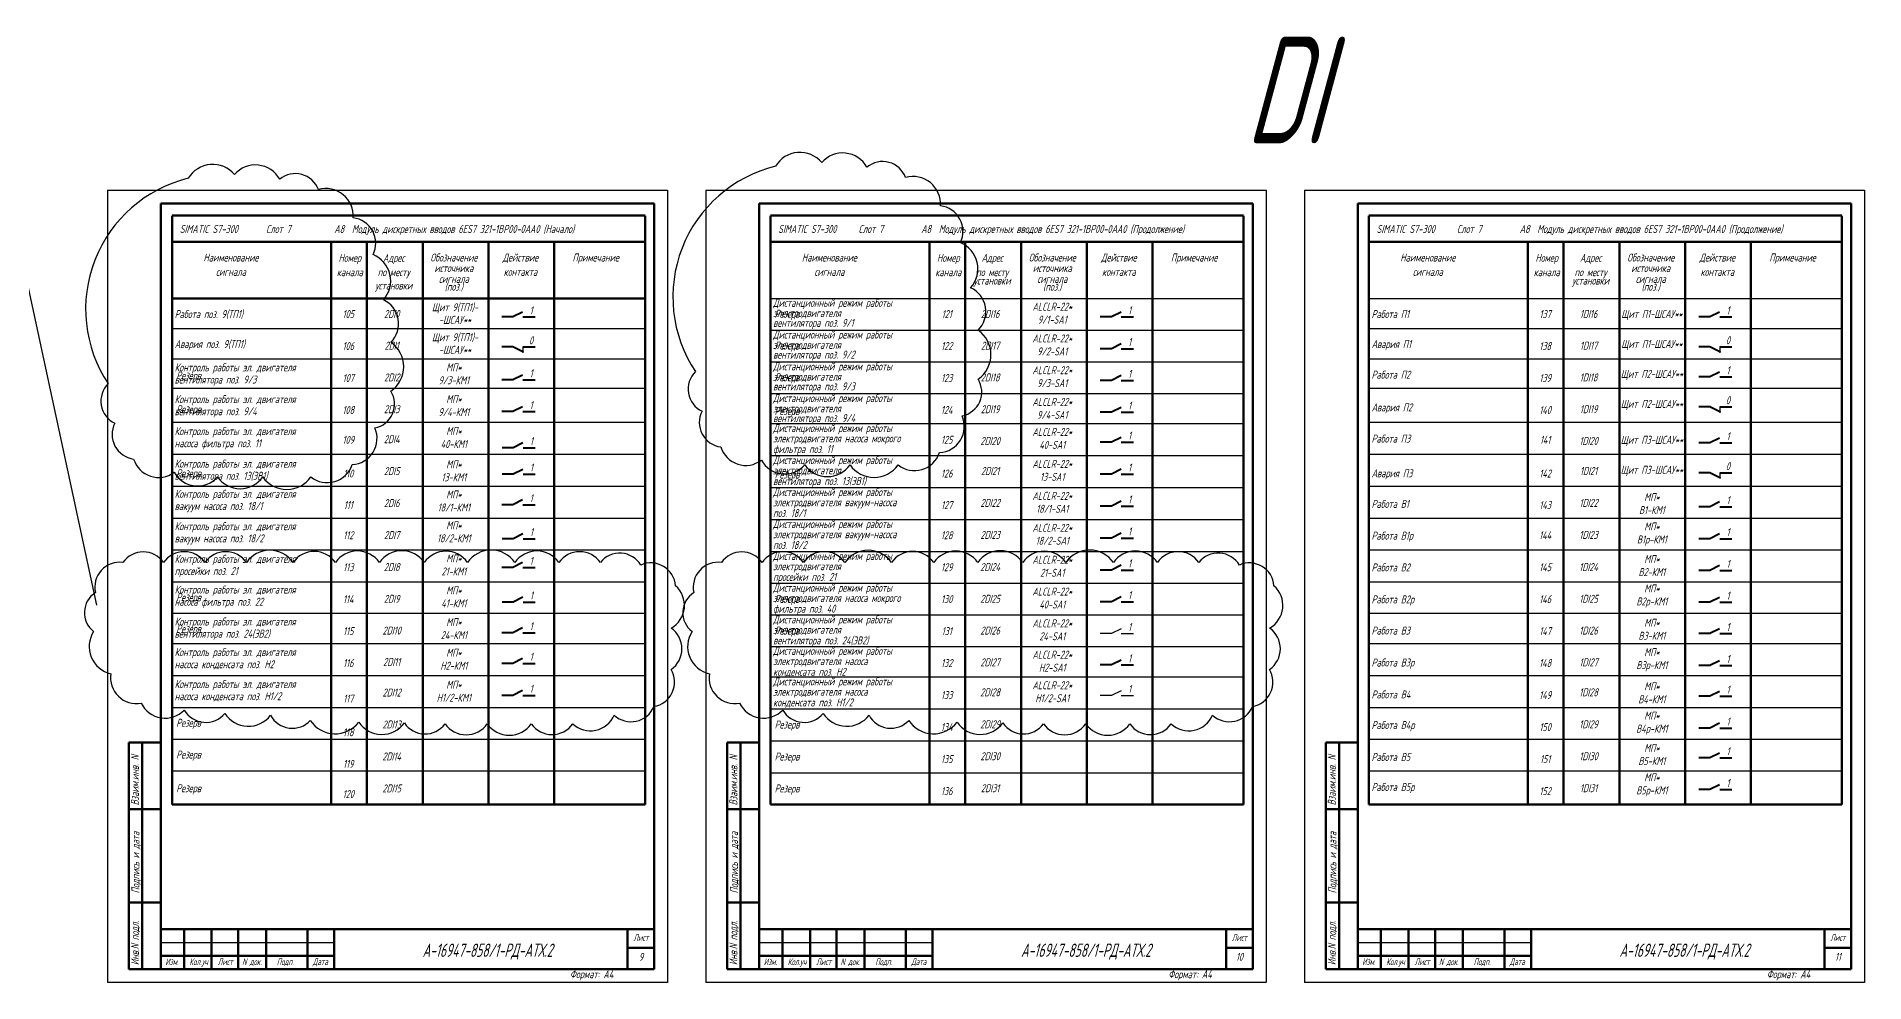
# Model space of a CAD drawing. Header units: millimetres. Extents: x -680 to 9204, y -4430 to 7779.
# Drawn here: x 2710 to 3395, y 2891 to 3245 of the extents above; entities that cross this region are included whole.
import ezdxf
from ezdxf.enums import TextEntityAlignment as Align

# ---------------------------------------------------------------- set-up
doc = ezdxf.new("R2010")
doc.units = ezdxf.units.MM
doc.layers.get('Defpoints').update_dxf_attribs({"color": 33})
for name, color, linetype, lineweight in [('Выноска', 137, 'Continuous', 20), ('Обводка', 6, 'Continuous', 25), ('Текст_КИП', 2, 'Continuous', 25)]:
    doc.layers.add(name, color=color, linetype=linetype, lineweight=lineweight)
doc.styles.add('Simplex', font='simplex.shx', dxfattribs={"width": 0.7, "oblique": 15})

msp = doc.modelspace()

# ---------------------------------------------------------------- linework, layer by layer
at = {"lineweight": 60}
for p, q in [((2756.383, 2895.566), (2756.383, 3182.566)), ((2756.383, 3182.566), (2941.383, 3182.566)), ((2941.383, 3182.566), (2941.383, 2895.566)), ((2980.788, 2895.566), (2980.788, 3182.566)), ((2980.788, 3182.566), (3165.788, 3182.566)), ((3165.788, 3182.566), (3165.788, 2895.566)), ((3205.194, 2895.566), (3205.194, 3182.566)), ((3205.194, 3182.566), (3390.194, 3182.566)), ((3390.194, 3182.566), (3390.194, 2895.566)), ((2744.383, 2895.566), (2744.383, 2980.566)), ((2756.383, 2980.566), (2744.383, 2980.566)), ((2749.383, 2895.566), (2749.383, 2980.566)), ((2968.788, 2895.566), (2968.788, 2980.566)), ((2980.788, 2980.566), (2968.788, 2980.566)), ((2973.788, 2895.566), (2973.788, 2980.566)), ((3193.194, 2895.566), (3193.194, 2980.566)), ((3205.194, 2980.566), (3193.194, 2980.566)), ((3198.194, 2895.566), (3198.194, 2980.566)), ((2756.383, 2955.566), (2744.383, 2955.566)), ((2980.788, 2955.566), (2968.788, 2955.566)), ((3205.194, 2955.566), (3193.194, 2955.566)), ((2756.383, 2920.566), (2744.383, 2920.566)), ((2980.788, 2920.566), (2968.788, 2920.566)), ((3205.194, 2920.566), (3193.194, 2920.566)), ((2941.383, 2910.566), (2756.383, 2910.566)), ((2765.057, 2910.566), (2765.057, 2895.566)), ((2775.418, 2910.566), (2775.418, 2895.566)), ((2785.366, 2910.566), (2785.366, 2895.566)), ((2795.819, 2910.566), (2795.819, 2895.566)), ((2811.383, 2910.566), (2811.383, 2895.566)), ((2821.383, 2910.566), (2821.383, 2895.566)), ((2931.383, 2910.566), (2931.383, 2895.566)), ((3165.788, 2910.566), (2980.788, 2910.566)), ((2989.463, 2910.566), (2989.463, 2895.566)), ((2999.823, 2910.566), (2999.823, 2895.566)), ((3009.772, 2910.566), (3009.772, 2895.566)), ((3020.225, 2910.566), (3020.225, 2895.566)), ((3035.788, 2910.566), (3035.788, 2895.566)), ((3045.788, 2910.566), (3045.788, 2895.566)), ((3155.788, 2910.566), (3155.788, 2895.566)), ((3390.194, 2910.566), (3205.194, 2910.566)), ((3213.869, 2910.566), (3213.869, 2895.566)), ((3224.229, 2910.566), (3224.229, 2895.566)), ((3234.178, 2910.566), (3234.178, 2895.566)), ((3244.63, 2910.566), (3244.63, 2895.566)), ((3260.194, 2910.566), (3260.194, 2895.566)), ((3270.194, 2910.566), (3270.194, 2895.566)), ((3380.194, 2910.566), (3380.194, 2895.566)), ((2756.383, 2900.566), (2821.383, 2900.566)), ((2931.383, 2903.566), (2941.383, 2903.566)), ((2980.788, 2900.566), (3045.788, 2900.566)), ((3155.788, 2903.566), (3165.788, 2903.566)), ((3205.194, 2900.566), (3270.194, 2900.566)), ((3380.194, 2903.566), (3390.194, 2903.566)), ((2756.383, 2895.566), (2744.383, 2895.566)), ((2941.383, 2895.566), (2756.383, 2895.566)), ((2980.788, 2895.566), (2968.788, 2895.566)), ((3165.788, 2895.566), (2980.788, 2895.566)), ((3205.194, 2895.566), (3193.194, 2895.566)), ((3390.194, 2895.566), (3205.194, 2895.566))]:
    msp.add_line(p, q, dxfattribs=at)
at = {"color": 1, "linetype": 'Continuous', "lineweight": 30}
for p, q in [((2984.989, 3147.051), (3162.331, 3147.051)), ((3209.394, 3147.051), (3386.737, 3147.051))]:
    msp.add_line(p, q, dxfattribs=at)
at = {"linetype": 'Continuous', "lineweight": 40}
for p, q in [((2888.386, 3140.069), (2884.242, 3140.069)), ((2892.032, 3141.891), (2888.386, 3140.069)), ((2892.115, 3140.069), (2896.673, 3140.069)), ((3337.197, 3140.069), (3333.054, 3140.069)), ((3340.843, 3141.891), (3337.197, 3140.069)), ((3340.926, 3140.069), (3345.484, 3140.069)), ((2888.386, 3128.827), (2884.242, 3128.827)), ((2892.353, 3126.844), (2888.386, 3128.827)), ((2892.115, 3128.827), (2896.673, 3128.827)), ((3337.197, 3128.827), (3333.054, 3128.827)), ((3341.164, 3126.844), (3337.197, 3128.827)), ((3340.926, 3128.827), (3345.484, 3128.827)), ((3340.843, 3119.407), (3337.197, 3117.585)), ((3337.197, 3117.585), (3333.054, 3117.585)), ((3340.926, 3117.585), (3345.484, 3117.585)), ((3337.197, 3106.343), (3333.054, 3106.343)), ((3341.164, 3104.36), (3337.197, 3106.343)), ((3340.926, 3106.343), (3345.484, 3106.343)), ((2892.121, 3092.839), (2888.475, 3091.017)), ((3112.792, 3093.111), (3108.648, 3093.111)), ((3116.438, 3094.933), (3112.792, 3093.111)), ((3116.521, 3093.111), (3121.078, 3093.111)), ((3337.197, 3092.868), (3333.054, 3092.868)), ((3340.843, 3094.69), (3337.197, 3092.868)), ((3340.926, 3092.868), (3345.484, 3092.868)), ((2888.475, 3091.017), (2884.331, 3091.017)), ((2892.204, 3091.017), (2896.762, 3091.017)), ((3337.197, 3081.626), (3333.054, 3081.626)), ((3341.164, 3079.644), (3337.197, 3081.626)), ((3340.926, 3081.626), (3345.484, 3081.626)), ((2892.032, 3071.462), (2888.386, 3069.64)), ((3116.438, 3070.961), (3112.792, 3069.139)), ((2888.386, 3069.64), (2884.242, 3069.64)), ((2892.115, 3069.64), (2896.673, 3069.64)), ((3112.792, 3069.139), (3108.648, 3069.139)), ((3116.521, 3069.139), (3121.078, 3069.139)), ((3337.197, 3068.896), (3333.054, 3068.896)), ((3340.843, 3070.718), (3337.197, 3068.896)), ((3340.926, 3068.896), (3345.484, 3068.896)), ((2892.121, 3058.732), (2888.475, 3056.91)), ((3112.792, 3057.152), (3108.648, 3057.152)), ((3116.438, 3058.975), (3112.792, 3057.152)), ((3116.521, 3057.152), (3121.078, 3057.152)), ((3340.843, 3058.732), (3337.197, 3056.91)), ((2888.475, 3056.91), (2884.331, 3056.91)), ((2892.204, 3056.91), (2896.762, 3056.91)), ((3337.197, 3056.91), (3333.054, 3056.91)), ((3340.926, 3056.91), (3345.484, 3056.91)), ((2888.386, 3046.13), (2884.242, 3046.13)), ((2892.032, 3047.952), (2888.386, 3046.13)), ((2892.115, 3046.13), (2896.673, 3046.13)), ((3112.792, 3045.166), (3108.648, 3045.166)), ((3116.438, 3046.988), (3112.792, 3045.166)), ((3116.521, 3045.166), (3121.078, 3045.166)), ((3337.197, 3045.004), (3333.054, 3045.004)), ((3340.843, 3046.827), (3337.197, 3045.004)), ((3340.926, 3045.004), (3345.484, 3045.004)), ((3337.197, 3033.099), (3333.054, 3033.099)), ((3340.843, 3034.921), (3337.197, 3033.099)), ((3340.926, 3033.099), (3345.484, 3033.099)), ((3340.843, 3023.155), (3337.197, 3021.333)), ((3337.197, 3021.333), (3333.054, 3021.333)), ((3340.926, 3021.333), (3345.484, 3021.333)), ((2888.386, 3010.176), (2884.242, 3010.176)), ((2892.032, 3011.998), (2888.386, 3010.176)), ((2892.115, 3010.176), (2896.673, 3010.176)), ((3112.792, 3009.589), (3108.648, 3009.589)), ((3116.438, 3011.411), (3112.792, 3009.589)), ((3116.521, 3009.589), (3121.078, 3009.589)), ((3337.197, 3009.346), (3333.054, 3009.346)), ((3340.843, 3011.169), (3337.197, 3009.346)), ((3340.926, 3009.346), (3345.484, 3009.346)), ((2888.386, 2998.19), (2884.242, 2998.19)), ((2892.032, 3000.012), (2888.386, 2998.19)), ((2892.115, 2998.19), (2896.673, 2998.19)), ((3337.197, 2997.885), (3333.054, 2997.885)), ((3340.843, 2999.707), (3337.197, 2997.885)), ((3340.926, 2997.885), (3345.484, 2997.885)), ((3337.197, 2985.899), (3333.054, 2985.899)), ((3340.843, 2987.721), (3337.197, 2985.899)), ((3340.926, 2985.899), (3345.484, 2985.899)), ((3340.843, 2976.571), (3337.197, 2974.749)), ((3337.197, 2974.749), (3333.054, 2974.749)), ((3340.926, 2974.749), (3345.484, 2974.749)), ((3337.197, 2962.844), (3333.054, 2962.844)), ((3340.843, 2964.666), (3337.197, 2962.844)), ((3340.926, 2962.844), (3345.484, 2962.844))]:
    msp.add_line(p, q, dxfattribs=at)
for p, q in [((2892.115, 3128.827), (2892.115, 3126.659)), ((3340.926, 3128.827), (3340.926, 3126.659)), ((3340.926, 3106.343), (3340.926, 3104.175)), ((3340.926, 3081.626), (3340.926, 3079.458))]:
    msp.add_line(p, q)
at = {"layer": 'Defpoints', "color": 2}
msp.add_line((2732.407, 3031.964), (2689.71, 3229.813), dxfattribs=at)
at = {"layer": 'Defpoints'}
for p, q in [((2736.37, 3187.566), (2736.37, 2890.566)), ((2736.37, 3187.566), (2946.383, 3187.566)), ((2946.383, 3187.566), (2946.383, 2890.566)), ((2960.775, 3187.566), (2960.775, 2890.566)), ((2960.775, 3187.566), (3170.788, 3187.566)), ((3170.788, 3187.566), (3170.788, 2890.566)), ((3185.181, 3187.566), (3185.181, 2890.566)), ((3185.181, 3187.566), (3395.194, 3187.566)), ((3395.194, 3187.566), (3395.194, 2890.566)), ((3116.438, 3023.178), (3112.792, 3021.356)), ((3112.792, 3021.356), (3108.648, 3021.356)), ((3116.521, 3021.356), (3121.078, 3021.356)), ((3112.792, 2998.128), (3108.648, 2998.128)), ((3116.438, 2999.95), (3112.792, 2998.128)), ((3116.521, 2998.128), (3121.078, 2998.128)), ((2946.37, 2890.566), (2736.37, 2890.566)), ((3170.775, 2890.566), (2960.775, 2890.566)), ((3395.181, 2890.566), (3185.181, 2890.566))]:
    msp.add_line(p, q, dxfattribs=at)
at = {"layer": 'Defpoints', "linetype": 'Continuous', "lineweight": 40}
for p, q in [((3112.792, 3140.069), (3108.648, 3140.069)), ((3116.438, 3141.891), (3112.792, 3140.069)), ((3116.521, 3140.069), (3121.078, 3140.069)), ((3112.792, 3128.163), (3108.648, 3128.163)), ((3116.438, 3129.986), (3112.792, 3128.163)), ((3116.521, 3128.163), (3121.078, 3128.163)), ((2888.386, 3116.478), (2884.242, 3116.478)), ((2892.032, 3118.3), (2888.386, 3116.478)), ((2892.115, 3116.478), (2896.673, 3116.478)), ((3112.792, 3116.258), (3108.648, 3116.258)), ((3116.438, 3118.08), (3112.792, 3116.258)), ((3116.521, 3116.258), (3121.078, 3116.258)), ((2892.032, 3106.395), (2888.386, 3104.573)), ((3116.438, 3106.175), (3112.792, 3104.353)), ((2888.386, 3104.573), (2884.242, 3104.573)), ((2892.115, 3104.573), (2896.673, 3104.573)), ((3112.792, 3104.353), (3108.648, 3104.353)), ((3116.521, 3104.353), (3121.078, 3104.353)), ((2888.475, 3081.102), (2884.331, 3081.102)), ((2892.121, 3082.924), (2888.475, 3081.102)), ((2892.204, 3081.102), (2896.762, 3081.102)), ((3112.792, 3081.125), (3108.648, 3081.125)), ((3116.438, 3082.947), (3112.792, 3081.125)), ((3116.521, 3081.125), (3121.078, 3081.125)), ((2888.475, 3033.157), (2884.331, 3033.157)), ((2892.121, 3034.979), (2888.475, 3033.157)), ((2892.204, 3033.157), (2896.762, 3033.157)), ((3112.792, 3033.261), (3108.648, 3033.261)), ((3116.438, 3035.083), (3112.792, 3033.261)), ((3116.521, 3033.261), (3121.078, 3033.261)), ((2892.032, 3023.46), (2888.386, 3021.638)), ((2888.386, 3021.638), (2884.242, 3021.638)), ((2892.115, 3021.638), (2896.673, 3021.638))]:
    msp.add_line(p, q, dxfattribs=at)
at = {"layer": 'Defpoints', "color": 1}
msp.add_lwpolyline([(3004.19, 3197.97, 0.5205671), (2986.875, 3196.557, 0.5205671), (2986.875, 3196.557, 0.5205671), (2956.838, 3119.573, 0.5205671), (2956.838, 3119.573, 0.5205671), (2959.311, 3104.741, 0.5205671), (2959.311, 3104.741, 0.5205671), (2966.379, 3091.322, 0.5205671), (2966.379, 3091.322, 0.5205671), (2981.574, 3086.378, 0.5205671), (2981.574, 3086.378, 0.5205671), (2997.829, 3084.612, 0.5205671), (2997.829, 3084.612, 0.5205671), (3014.792, 3084.612, 0.5205671), (3014.792, 3084.612, 0.5205671), (3032.814, 3084.612, 0.5205671), (3032.814, 3084.612, 0.5205671), (3048.363, 3089.203, 0.5205671), (3048.363, 3089.203, 0.5205671), (3056.844, 3102.976, 0.5205671), (3056.844, 3102.976, 0.5205671), (3062.851, 3116.748, 0.5205671), (3062.851, 3116.748, 0.5205671), (3062.851, 3135.111, 0.5205671), (3062.851, 3135.111, 0.5205671), (3060.024, 3151.002, 0.5205671), (3060.024, 3151.002, 0.5205671), (3056.137, 3167.953, 0.5205671), (3056.137, 3167.953, 0.5205671), (3048.716, 3181.725, 0.5205671), (3048.716, 3181.725, 0.5205671), (3035.641, 3192.319, 0.5205671), (3035.641, 3192.319, 0.5205671), (3021.152, 3196.204, 0.5205671), (3021.152, 3196.204, 0.5205671)], format="xyb", close=True, dxfattribs=at)
at = {"layer": 'Defpoints'}
msp.add_lwpolyline([(2783.985, 3193.463, 0.5205671), (2766.669, 3192.051, 0.5205671), (2766.669, 3192.051, 0.5205671), (2736.632, 3115.067, 0.5205671), (2736.632, 3115.067, 0.5205671), (2739.106, 3100.235, 0.5205671), (2739.106, 3100.235, 0.5205671), (2746.174, 3086.816, 0.5205671), (2746.174, 3086.816, 0.5205671), (2761.369, 3081.872, 0.5205671), (2761.369, 3081.872, 0.5205671), (2777.624, 3080.106, 0.5205671), (2777.624, 3080.106, 0.5205671), (2794.586, 3080.106, 0.5205671), (2794.586, 3080.106, 0.5205671), (2812.609, 3080.106, 0.5205671), (2812.609, 3080.106, 0.5205671), (2828.157, 3084.697, 0.5205671), (2828.157, 3084.697, 0.5205671), (2836.638, 3098.469, 0.5205671), (2836.638, 3098.469, 0.5205671), (2842.646, 3112.241, 0.5205671), (2842.646, 3112.241, 0.5205671), (2842.646, 3130.605, 0.5205671), (2842.646, 3130.605, 0.5205671), (2839.819, 3146.496, 0.5205671), (2839.819, 3146.496, 0.5205671), (2835.932, 3163.446, 0.5205671), (2835.932, 3163.446, 0.5205671), (2828.511, 3177.219, 0.5205671), (2828.511, 3177.219, 0.5205671), (2815.436, 3187.813, 0.5205671), (2815.436, 3187.813, 0.5205671), (2800.947, 3191.697, 0.5205671), (2800.947, 3191.697, 0.5205671)], format="xyb", close=True, dxfattribs=at)
at = {"layer": 'Defpoints', "color": 2}
for points in [[(2731.167, 3022.148, 0.5205671), (2737.641, 3006.297, 0.5205671), (2737.641, 3006.297, 0.5205671), (2748.971, 2995.298, 0.5205671), (2748.971, 2995.298, 0.5205671), (2765.158, 2992.71, 0.5205671), (2765.158, 2992.71, 0.5205671), (2780.373, 2991.416, 0.5205671), (2780.373, 2991.416, 0.5205671), (2797.53, 2990.769, 0.5205671), (2797.53, 2990.769, 0.5205671), (2812.421, 2988.828, 0.5205671), (2812.421, 2988.828, 0.5205671), (2830.55, 2988.181, 0.5205671), (2830.55, 2988.181, 0.5205671), (2847.707, 2987.857, 0.5205671), (2847.707, 2987.857, 0.5205671), (2862.922, 2987.534, 0.5205671), (2862.922, 2987.534, 0.5205671), (2878.785, 2987.534, 0.5205671), (2878.785, 2987.534, 0.5205671), (2895.295, 2987.534, 0.5205671), (2895.295, 2987.534, 0.5205671), (2910.833, 2987.534, 0.5205671), (2910.833, 2987.534, 0.5205671), (2926.372, 2990.769, 0.5205671), (2926.372, 2990.769, 0.5205671), (2941.263, 2994.004, 0.5205671), (2941.263, 2994.004, 0.5205671), (2947.738, 3007.914, 0.5205671), (2947.738, 3007.914, 0.5205671), (2947.738, 3023.442, 0.5205671), (2947.738, 3023.442, 0.5205671), (2949.356, 3039.294, 0.5205671), (2949.356, 3039.294, 0.5205671), (2936.407, 3047.058, 0.5205671), (2936.407, 3047.058, 0.5205671), (2921.192, 3048.029, 0.5205671), (2921.192, 3048.029, 0.5205671), (2905.654, 3048.029, 0.5205671), (2905.654, 3048.029, 0.5205671), (2889.144, 3048.029, 0.5205671), (2889.144, 3048.029, 0.5205671), (2871.339, 3048.029, 0.5205671), (2871.339, 3048.029, 0.5205671), (2855.153, 3048.029, 0.5205671), (2855.153, 3048.029, 0.5205671), (2838.319, 3048.029, 0.5205671), (2838.319, 3048.029, 0.5205671), (2821.809, 3048.029, 0.5205671), (2821.809, 3048.029, 0.5205671), (2805.947, 3048.029, 0.5205671), (2805.947, 3048.029, 0.5205671), (2788.466, 3048.029, 0.5205671), (2788.466, 3048.029, 0.5205671), (2772.927, 3048.029, 0.5205671), (2772.927, 3048.029, 0.5205671), (2757.388, 3048.029, 0.5205671), (2757.388, 3048.029, 0.5205671), (2742.173, 3048.029, 0.5205671), (2742.173, 3048.029, 0.5205671), (2731.814, 3036.706, 0.5205671), (2731.814, 3036.706, 0.5205671)], [(2955.572, 3022.148, 0.5205671), (2962.047, 3006.297, 0.5205671), (2962.047, 3006.297, 0.5205671), (2973.377, 2995.298, 0.5205671), (2973.377, 2995.298, 0.5205671), (2989.563, 2992.71, 0.5205671), (2989.563, 2992.71, 0.5205671), (3004.778, 2991.416, 0.5205671), (3004.778, 2991.416, 0.5205671), (3021.936, 2990.769, 0.5205671), (3021.936, 2990.769, 0.5205671), (3036.827, 2988.828, 0.5205671), (3036.827, 2988.828, 0.5205671), (3054.955, 2988.181, 0.5205671), (3054.955, 2988.181, 0.5205671), (3072.113, 2987.857, 0.5205671), (3072.113, 2987.857, 0.5205671), (3087.328, 2987.534, 0.5205671), (3087.328, 2987.534, 0.5205671), (3103.19, 2987.534, 0.5205671), (3103.19, 2987.534, 0.5205671), (3119.7, 2987.534, 0.5205671), (3119.7, 2987.534, 0.5205671), (3135.239, 2987.534, 0.5205671), (3135.239, 2987.534, 0.5205671), (3150.778, 2990.769, 0.5205671), (3150.778, 2990.769, 0.5205671), (3165.669, 2994.004, 0.5205671), (3165.669, 2994.004, 0.5205671), (3172.143, 3007.914, 0.5205671), (3172.143, 3007.914, 0.5205671), (3172.143, 3023.442, 0.5205671), (3172.143, 3023.442, 0.5205671), (3173.762, 3039.294, 0.5205671), (3173.762, 3039.294, 0.5205671), (3160.813, 3047.058, 0.5205671), (3160.813, 3047.058, 0.5205671), (3145.598, 3048.029, 0.5205671), (3145.598, 3048.029, 0.5205671), (3130.059, 3048.029, 0.5205671), (3130.059, 3048.029, 0.5205671), (3113.549, 3048.029, 0.5205671), (3113.549, 3048.029, 0.5205671), (3095.745, 3048.029, 0.5205671), (3095.745, 3048.029, 0.5205671), (3079.558, 3048.029, 0.5205671), (3079.558, 3048.029, 0.5205671), (3062.725, 3048.029, 0.5205671), (3062.725, 3048.029, 0.5205671), (3046.215, 3048.029, 0.5205671), (3046.215, 3048.029, 0.5205671), (3030.352, 3048.029, 0.5205671), (3030.352, 3048.029, 0.5205671), (3012.871, 3048.029, 0.5205671), (3012.871, 3048.029, 0.5205671), (2997.333, 3048.029, 0.5205671), (2997.333, 3048.029, 0.5205671), (2981.794, 3048.029, 0.5205671), (2981.794, 3048.029, 0.5205671), (2966.579, 3048.029, 0.5205671), (2966.579, 3048.029, 0.5205671), (2956.22, 3036.706, 0.5205671), (2956.22, 3036.706, 0.5205671)]]:
    msp.add_lwpolyline(points, format="xyb", close=True, dxfattribs=at)
at = {"layer": 'Выноска', "color": 1, "lineweight": 50}
for p, q in [((2760.583, 3178.06), (2937.926, 3178.06)), ((2760.583, 2957.246), (2760.583, 3177.931)), ((2937.926, 3177.931), (2937.926, 2957.246)), ((2984.989, 3178.06), (3162.331, 3178.06)), ((2984.989, 2957.248), (2984.989, 3177.931)), ((3162.331, 3177.931), (3162.331, 2957.248)), ((3209.394, 3178.06), (3386.737, 3178.06)), ((3209.394, 2957.248), (3209.394, 3177.931)), ((3386.737, 3177.931), (3386.737, 2957.248)), ((2760.583, 3168.295), (2937.926, 3168.295)), ((2820.212, 3168.295), (2820.212, 2957.246)), ((2833.569, 3168.295), (2833.569, 2957.246)), ((2854.556, 3168.295), (2854.556, 2957.246)), ((2879.185, 3168.295), (2879.185, 2957.246)), ((2903.814, 3168.295), (2903.814, 2957.246)), ((2984.989, 3168.295), (3162.331, 3168.295)), ((3044.618, 3168.295), (3044.618, 2957.248)), ((3057.974, 3168.295), (3057.974, 2957.248)), ((3078.961, 3168.295), (3078.961, 2957.248)), ((3103.59, 3168.295), (3103.59, 2957.248)), ((3128.22, 3168.295), (3128.22, 2957.248)), ((3209.394, 3168.295), (3386.737, 3168.295)), ((3269.023, 3168.295), (3269.023, 2957.248)), ((3282.38, 3168.295), (3282.38, 2957.248)), ((3303.367, 3168.295), (3303.367, 2957.248)), ((3327.996, 3168.295), (3327.996, 2957.248)), ((3352.625, 3168.295), (3352.625, 2957.248)), ((2760.583, 3147.051), (2937.926, 3147.051)), ((2760.583, 2957.246), (2937.926, 2957.246)), ((2984.989, 2957.248), (3162.331, 2957.248)), ((3209.394, 2957.248), (3386.737, 2957.248))]:
    msp.add_line(p, q, dxfattribs=at)
at = {"layer": 'Обводка', "linetype": 'Continuous'}
for p, q in [((2760.583, 3135.809), (2937.926, 3135.809)), ((2984.989, 3135.146), (3162.331, 3135.146)), ((3209.394, 3135.809), (3386.737, 3135.809)), ((2760.583, 3124.334), (2937.926, 3124.334)), ((2984.989, 3123.241), (3162.331, 3123.241)), ((3209.394, 3124.334), (3386.737, 3124.334)), ((2760.583, 3113.325), (2937.926, 3113.325)), ((3209.394, 3113.325), (3386.737, 3113.325)), ((2984.989, 3111.336), (3162.331, 3111.336)), ((2760.583, 3100.595), (2937.926, 3100.595)), ((2984.989, 3100.094), (3162.331, 3100.094)), ((3209.394, 3100.595), (3386.737, 3100.595)), ((2760.583, 3088.609), (2937.926, 3088.609)), ((2984.989, 3088.107), (3162.331, 3088.107)), ((3209.394, 3088.609), (3386.737, 3088.609)), ((2760.583, 3076.623), (2937.926, 3076.623)), ((2984.989, 3076.121), (3162.331, 3076.121)), ((3209.394, 3076.623), (3386.737, 3076.623)), ((2760.583, 3064.637), (2937.926, 3064.637)), ((2984.989, 3064.135), (3162.331, 3064.135)), ((3209.394, 3064.637), (3386.737, 3064.637)), ((2760.583, 3052.731), (2937.926, 3052.731)), ((2984.989, 3052.149), (3162.331, 3052.149)), ((3209.394, 3052.731), (3386.737, 3052.731)), ((2760.583, 3040.826), (2937.926, 3040.826)), ((2984.989, 3040.244), (3162.331, 3040.244)), ((3209.394, 3040.826), (3386.737, 3040.826)), ((2760.583, 3029.059), (2937.926, 3029.059)), ((2984.989, 3028.338), (3162.331, 3028.338)), ((3209.394, 3029.059), (3386.737, 3029.059)), ((2760.583, 3017.598), (2937.926, 3017.598)), ((2984.989, 3016.572), (3162.331, 3016.572)), ((3209.394, 3017.598), (3386.737, 3017.598)), ((2760.583, 3005.612), (2937.926, 3005.612)), ((2984.989, 3005.11), (3162.331, 3005.11)), ((3209.394, 3005.612), (3386.737, 3005.612)), ((2760.583, 2993.706), (2937.926, 2993.706)), ((2984.989, 2993.124), (3162.331, 2993.124)), ((3209.394, 2993.706), (3386.737, 2993.706)), ((2760.583, 2981.801), (2937.926, 2981.801)), ((3209.394, 2981.801), (3386.737, 2981.801)), ((2984.989, 2981.138), (3162.331, 2981.138)), ((2760.583, 2969.896), (2937.926, 2969.896)), ((2984.989, 2969.152), (3162.331, 2969.152)), ((3209.394, 2969.896), (3386.737, 2969.896))]:
    msp.add_line(p, q, dxfattribs=at)
at = {"layer": 'Обводка', "color": 155}
for p, q in [((2756.383, 2905.566), (2821.383, 2905.566)), ((2980.788, 2905.566), (3045.788, 2905.566)), ((3205.194, 2905.566), (3270.194, 2905.566))]:
    msp.add_line(p, q, dxfattribs=at)

# ---------------------------------------------------------------- texts
at = {"linetype": 'Continuous', "lineweight": 40, "style": 'Simplex', "oblique": 15, "width": 0.6}
msp.add_text('1', height=3, dxfattribs=at).set_placement((3119.626, 3010.592), align=Align.CENTER)
at = {"layer": 'Defpoints', "style": 'Simplex', "oblique": 15, "width": 0.6}
for s, p in [('Дистанционный режим работы', (2985.959, 3143.868)), ('электродвигателя', (2985.959, 3140.024)), ('вентилятора поз. 9/1', (2985.959, 3136.365)), ('Дистанционный режим работы', (2985.959, 3131.963)), ('электродвигателя', (2985.959, 3128.118)), ('вентилятора поз. 9/2', (2985.959, 3124.459)), ('Контроль работы эл. двигателя', (2761.553, 3119.665)), ('Дистанционный режим работы', (2985.959, 3120.058)), ('вентилятора поз. 9/3', (2761.553, 3115.114)), ('электродвигателя', (2985.959, 3116.213)), ('вентилятора поз. 9/3', (2985.959, 3112.554)), ('вентилятора поз. 9/4', (2761.553, 3103.209)), ('Контроль работы эл. двигателя', (2761.553, 3107.76)), ('Дистанционный режим работы', (2985.959, 3108.152)), ('электродвигателя', (2985.959, 3104.308)), ('вентилятора поз. 9/4', (2985.959, 3100.649)), ('Контроль работы эл. двигателя', (2761.553, 3083.569)), ('Дистанционный режим работы', (2985.959, 3084.924)), ('вентилятора поз. 13(ЭВ1)', (2761.553, 3079.018)), ('электродвигателя', (2985.959, 3081.08)), ('вентилятора поз. 13(ЭВ1)', (2985.959, 3077.063)), ('Контроль работы эл. двигателя', (2761.553, 3036.369)), ('Дистанционный режим работы', (2985.959, 3037.06)), ('насоса фильтра поз. 22', (2761.553, 3031.818)), ('электродвигателя насоса мокрого', (2985.959, 3033.216)), ('фильтра поз. 40', (2985.959, 3029.199)), ('вентилятора поз. 24(ЭВ2)', (2761.553, 3019.832)), ('Контроль работы эл. двигателя', (2761.553, 3024.382)), ('Дистанционный режим работы', (2985.959, 3025.155)), ('электродвигателя', (2985.959, 3021.311)), ('вентилятора поз. 24(ЭВ2)', (2985.959, 3017.294)), ('Дистанционный режим работы', (2985.959, 3001.927)), ('электродвигателя насоса', (2985.959, 2998.083)), ('конденсата поз. Н1/2', (2985.959, 2994.066))]:
    msp.add_text(s, height=3, dxfattribs=at).set_placement(p)
for s, p in [('АLCLR-22*', (3090.628, 3142.435)), ('9/1-SA1', (3090.628, 3137.568)), ('1', (3119.626, 3141.072)), ('АLCLR-22*', (3090.628, 3130.529)), ('9/2-SA1', (3090.628, 3125.663)), ('1', (3119.626, 3129.166)), ('МП*', (2866.222, 3119.704)), ('1', (2895.22, 3117.481)), ('АLCLR-22*', (3090.628, 3118.624)), ('1', (3119.626, 3117.261)), ('9/3-КМ1', (2866.222, 3114.838)), ('9/3-SA1', (3090.628, 3113.758)), ('9/4-КМ1', (2866.222, 3102.915)), ('МП*', (2866.222, 3107.781)), ('1', (2895.22, 3105.576)), ('АLCLR-22*', (3090.628, 3106.719)), ('1', (3119.626, 3105.356)), ('9/4-SA1', (3090.628, 3101.852)), ('МП*', (2866.222, 3083.329)), ('1', (2895.309, 3082.105)), ('АLCLR-22*', (3090.628, 3083.491)), ('1', (3119.626, 3082.128)), ('13-КМ1', (2866.222, 3078.462)), ('13-SA1', (3090.628, 3078.624)), ('МП*', (2866.222, 3036.048)), ('1', (2895.309, 3034.16)), ('АLCLR-22*', (3090.628, 3035.627)), ('1', (3119.626, 3034.264)), ('41-КМ1', (2866.222, 3031.181)), ('40-SA1', (3090.628, 3030.76)), ('МП*', (2866.222, 3024.142)), ('1', (2895.22, 3022.641)), ('АLCLR-22*', (3090.628, 3023.722)), ('1', (3119.626, 3022.359)), ('24-КМ1', (2866.222, 3019.276)), ('24-SA1', (3090.628, 3018.855)), ('АLCLR-22*', (3090.628, 3000.494)), ('Н1/2-SA1', (3090.628, 2995.627)), ('1', (3119.626, 2999.131))]:
    msp.add_text(s, height=3, dxfattribs=at).set_placement(p, align=Align.CENTER)
at = {"layer": 'Текст_КИП', "color": 3, "style": 'Simplex', "oblique": 15, "width": 0.6}
for s, height, p in [('DI', 40, (3177.979, 3205.204)), ('SIMATIC S7-300', 3, (2774.369, 3171.558)), ('Слот 7', 3, (2800.466, 3171.558)), ('А8  Модуль дискретных вводов 6ES7 321-1BP00-0AA0 (Начало)', 3, (2866.378, 3171.558)), ('SIMATIC S7-300', 3, (2998.775, 3171.558)), ('Слот 7', 3, (3022.63, 3171.558)), ('А8  Модуль дискретных вводов 6ES7 321-1BP00-0AA0 (Продолжение)', 3, (3090.783, 3171.558)), ('SIMATIC S7-300', 3, (3223.18, 3171.558)), ('Слот 7', 3, (3247.036, 3171.558)), ('А8  Модуль дискретных вводов 6ES7 321-1BP00-0AA0 (Продолжение)', 3, (3315.189, 3171.558)), ('Наименование', 3, (2782.639, 3160.857)), ('Номер', 3, (2827.221, 3160.744)), ('Адрес', 3, (2843.689, 3160.744)), ('Обозначение', 3, (2866.237, 3160.857)), ('Действие', 3, (2891.194, 3160.857)), ('Примечание', 3, (2919.418, 3160.857)), ('Наименование', 3, (3007.045, 3160.857)), ('Номер', 3, (3051.627, 3160.744)), ('Адрес', 3, (3068.095, 3160.744)), ('Обозначение', 3, (3090.643, 3160.857)), ('Действие', 3, (3115.599, 3160.857)), ('Примечание', 3, (3143.823, 3160.857)), ('Наименование', 3, (3231.45, 3160.857)), ('Номер', 3, (3276.032, 3160.744)), ('Адрес', 3, (3292.5, 3160.744)), ('Обозначение', 3, (3315.049, 3160.857)), ('Действие', 3, (3340.005, 3160.857)), ('Примечание', 3, (3368.229, 3160.857)), ('сигнала', 3, (2782.639, 3155.477)), ('канала', 3, (2827.221, 3155.363)), ('по месту', 3, (2843.689, 3155.363)), ('источника', 3, (2866.237, 3156.906)), ('сигнала', 3, (2866.237, 3152.83)), ('(поз.)', 3, (2866.237, 3149.931)), ('контакта', 3, (2891.194, 3155.477)), ('сигнала', 3, (3007.045, 3155.477)), ('канала', 3, (3051.627, 3155.363)), ('установки', 3, (3068.095, 3152.201)), ('по месту', 3, (3068.095, 3155.363)), ('источника', 3, (3090.643, 3156.906)), ('сигнала', 3, (3090.643, 3152.83)), ('(поз.)', 3, (3090.643, 3149.932)), ('контакта', 3, (3115.599, 3155.477)), ('сигнала', 3, (3231.45, 3155.477)), ('канала', 3, (3276.032, 3155.363)), ('установки', 3, (3292.5, 3152.201)), ('по месту', 3, (3292.5, 3155.363)), ('источника', 3, (3315.049, 3156.906)), ('сигнала', 3, (3315.049, 3152.83)), ('(поз.)', 3, (3315.049, 3149.932)), ('контакта', 3, (3340.005, 3155.477)), ('установки', 3, (2843.689, 3150.363)), ('105', 3, (2826.637, 3139.654)), ('Щит 9(ТП1)-', 3, (2866.657, 3142.221)), ('-ШСАУ**', 3, (2866.657, 3137.497)), ('1', 3, (2895.22, 3141.072)), ('121', 3, (3051.042, 3139.654)), ('137', 3, (3275.448, 3139.654)), ('Щит П1-ШСАУ**', 3, (3315.468, 3139.706)), ('1', 3, (3344.031, 3141.072)), ('Щит 9(ТП1)-', 3, (2866.657, 3130.979)), ('0', 3, (2895.22, 3129.83)), ('0', 3, (3344.031, 3129.83)), ('106', 3, (2826.637, 3127.667)), ('-ШСАУ**', 3, (2866.657, 3126.255)), ('122', 3, (3051.042, 3127.667)), ('138', 3, (3275.448, 3127.667)), ('Щит П1-ШСАУ**', 3, (3315.468, 3128.464)), ('Щит П2-ШСАУ**', 3, (3315.468, 3117.222)), ('1', 3, (3344.031, 3118.588)), ('107', 3, (2826.637, 3115.681)), ('123', 3, (3051.042, 3115.681)), ('139', 3, (3275.448, 3115.681)), ('108', 3, (2826.637, 3103.695)), ('124', 3, (3051.042, 3103.695)), ('140', 3, (3275.448, 3103.695)), ('Щит П2-ШСАУ**', 3, (3315.468, 3105.98)), ('0', 3, (3344.031, 3107.346)), ('МП*', 3, (2866.222, 3095.795)), ('АLCLR-22*', 3, (3090.628, 3095.477)), ('109', 3, (2826.637, 3092.52)), ('40-КМ1', 3, (2866.222, 3090.928)), ('1', 3, (2895.309, 3092.02)), ('125', 3, (3051.042, 3092.52)), ('40-SA1', 3, (3090.628, 3090.61)), ('1', 3, (3119.626, 3094.114)), ('141', 3, (3275.448, 3092.52)), ('Щит П3-ШСАУ**', 3, (3315.468, 3092.505)), ('1', 3, (3344.031, 3093.871)), ('0', 3, (3344.031, 3082.629)), ('110', 3, (2826.637, 3079.88)), ('126', 3, (3051.042, 3079.88)), ('142', 3, (3275.448, 3079.88)), ('Щит П3-ШСАУ**', 3, (3315.468, 3081.263)), ('111', 3, (2826.637, 3068.043)), ('МП*', 3, (2866.222, 3072.006)), ('1', 3, (2895.22, 3070.643)), ('127', 3, (3051.042, 3068.043)), ('АLCLR-22*', 3, (3090.628, 3071.505)), ('1', 3, (3119.626, 3070.142)), ('143', 3, (3275.448, 3068.043)), ('МП*', 3, (3315.468, 3071.019)), ('1', 3, (3344.031, 3069.899)), ('18/1-КМ1', 3, (2866.222, 3067.14)), ('18/1-SA1', 3, (3090.628, 3066.638)), ('В1-КМ1', 3, (3315.468, 3066.153)), ('112', 3, (2826.637, 3056.737)), ('18/2-КМ1', 3, (2866.222, 3055.583)), ('МП*', 3, (2866.222, 3060.45)), ('1', 3, (2895.309, 3057.913)), ('128', 3, (3051.042, 3056.737)), ('АLCLR-22*', 3, (3090.628, 3059.518)), ('18/2-SA1', 3, (3090.628, 3054.652)), ('1', 3, (3119.626, 3058.155)), ('144', 3, (3275.448, 3056.737)), ('В1р-КМ1', 3, (3315.468, 3055.144)), ('МП*', 3, (3315.468, 3060.011)), ('1', 3, (3344.031, 3057.913)), ('МП*', 3, (2866.222, 3048.027)), ('АLCLR-22*', 3, (3090.628, 3047.532)), ('МП*', 3, (3315.468, 3047.791)), ('113', 3, (2826.637, 3044.751)), ('21-КМ1', 3, (2866.222, 3043.161)), ('1', 3, (2895.22, 3047.133)), ('129', 3, (3051.042, 3044.751)), ('21-SA1', 3, (3090.628, 3042.666)), ('1', 3, (3119.626, 3046.169)), ('145', 3, (3275.448, 3044.751)), ('В2-КМ1', 3, (3315.468, 3042.924)), ('1', 3, (3344.031, 3046.007)), ('МП*', 3, (3315.468, 3036.783)), ('1', 3, (3344.031, 3034.102)), ('114', 3, (2826.637, 3032.765)), ('130', 3, (3051.042, 3032.765)), ('146', 3, (3275.448, 3032.765)), ('В2р-КМ1', 3, (3315.468, 3031.916)), ('115', 3, (2826.637, 3020.779)), ('131', 3, (3051.042, 3020.779)), ('147', 3, (3275.448, 3020.779)), ('МП*', 3, (3315.468, 3023.9)), ('1', 3, (3344.031, 3022.336)), ('В3-КМ1', 3, (3315.468, 3019.033)), ('МП*', 3, (3315.468, 3012.891)), ('116', 3, (2826.637, 3008.793)), ('Н2-КМ1', 3, (2866.222, 3007.814)), ('МП*', 3, (2866.222, 3012.681)), ('1', 3, (2895.22, 3011.179)), ('132', 3, (3051.042, 3008.793)), ('148', 3, (3275.448, 3008.793)), ('В3р-КМ1', 3, (3315.468, 3008.025)), ('1', 3, (3344.031, 3010.349)), ('МП*', 3, (2866.222, 3000.695)), ('МП*', 3, (3315.468, 3000.089)), ('117', 3, (2826.637, 2995.505)), ('Н1/2-КМ1', 3, (2866.222, 2995.828)), ('1', 3, (2895.22, 2999.193)), ('133', 3, (3051.042, 2996.793)), ('149', 3, (3275.448, 2996.793)), ('В4-КМ1', 3, (3315.468, 2995.222)), ('1', 3, (3344.031, 2998.888)), ('МП*', 3, (3315.468, 2989.081)), ('1', 3, (3344.031, 2986.902)), ('118', 3, (2826.637, 2982.865)), ('134', 3, (3051.042, 2984.793)), ('150', 3, (3275.448, 2984.793)), ('В4р-КМ1', 3, (3315.468, 2984.214)), ('135', 3, (3051.042, 2972.793)), ('151', 3, (3275.448, 2972.793)), ('В5-КМ1', 3, (3315.468, 2972.087)), ('МП*', 3, (3315.468, 2976.953)), ('1', 3, (3344.031, 2975.752)), ('119', 3, (2826.637, 2971.028)), ('МП*', 3, (3315.468, 2965.945)), ('120', 3, (2826.637, 2959.723)), ('136', 3, (3051.042, 2960.793)), ('152', 3, (3275.448, 2960.793)), ('В5р-КМ1', 3, (3315.468, 2961.078)), ('1', 3, (3344.031, 2963.847)), ('Лист', 2.5, (2936.405, 2906.138)), ('Лист', 2.5, (3160.811, 2906.138)), ('Лист', 2.5, (3385.217, 2906.138)), ('Изм.', 2.5, (2760.525, 2897.07)), ('Кол.уч', 2.5, (2770.525, 2897.07)), ('Лист', 2.5, (2780.525, 2897.07)), ('N док.', 2.5, (2790.525, 2897.07)), ('Подп.', 2.5, (2803.025, 2897.07)), ('Дата', 2.5, (2816.177, 2897.07)), ('9', 3, (2936.405, 2898.667)), ('Изм.', 2.5, (2984.931, 2897.07)), ('Кол.уч', 2.5, (2994.931, 2897.07)), ('Лист', 2.5, (3004.931, 2897.07)), ('N док.', 2.5, (3014.931, 2897.07)), ('Подп.', 2.5, (3027.431, 2897.07)), ('Дата', 2.5, (3040.583, 2897.07)), ('10', 3, (3160.811, 2898.667)), ('Изм.', 2.5, (3209.337, 2897.07)), ('Кол.уч', 2.5, (3219.337, 2897.07)), ('Лист', 2.5, (3229.337, 2897.07)), ('N док.', 2.5, (3239.337, 2897.07)), ('Подп.', 2.5, (3251.837, 2897.07)), ('Дата', 2.5, (3264.989, 2897.07)), ('11', 3, (3385.217, 2898.667)), ('Формат: А4', 3, (2917.897, 2892.146)), ('Формат: А4', 3, (3142.303, 2892.146)), ('Формат: А4', 3, (3366.709, 2892.146))]:
    msp.add_text(s, height=height, dxfattribs=at).set_placement(p, align=Align.CENTER)
at = {"layer": 'Текст_КИП', "color": 7, "style": 'Simplex', "oblique": 15, "width": 0.6}
for s, p in [('Работа поз. 9(ТП1)', (2761.553, 3139.654)), ('Работа П1', (3210.365, 3139.654)), ('Авария поз. 9(ТП1)', (2761.553, 3128.412)), ('Авария П1', (3210.365, 3128.412)), ('Работа П2', (3210.365, 3116.936)), ('Авария П2', (3210.365, 3104.673)), ('Работа П3', (3210.365, 3092.964)), ('Авария П3', (3210.365, 3079.956)), ('Работа В1', (3210.365, 3068.481)), ('Работа В1р', (3210.365, 3056.576)), ('Работа В2', (3210.365, 3044.67)), ('Работа В2р', (3210.365, 3032.684)), ('Работа В3', (3210.365, 3020.998)), ('Работа В3р', (3210.365, 3009.012)), ('Работа В4', (3210.365, 2997.026)), ('Работа В4р', (3210.365, 2985.565)), ('Работа В5', (3210.365, 2973.578)), ('Работа В5р', (3210.365, 2962.336))]:
    msp.add_text(s, height=3, dxfattribs=at).set_placement(p)
at = {"layer": 'Текст_КИП', "style": 'Simplex', "oblique": 15, "width": 0.6}
for s, p in [('2DI0', (2842.924, 3139.706)), ('2DI16', (3067.33, 3139.706)), ('1DI16', (3291.736, 3139.706)), ('2DI1', (2842.924, 3127.8)), ('2DI17', (3067.33, 3127.8)), ('1DI17', (3291.736, 3127.8)), ('2DI2', (2842.924, 3115.895)), ('2DI18', (3067.33, 3115.895)), ('1DI18', (3291.736, 3115.895)), ('2DI3', (2842.924, 3103.99)), ('2DI19', (3067.33, 3103.99)), ('1DI19', (3291.736, 3103.99)), ('2DI4', (2842.924, 3092.748)), ('2DI20', (3067.33, 3092.085)), ('1DI20', (3291.736, 3092.085)), ('2DI5', (2842.924, 3080.762)), ('2DI21', (3067.33, 3080.843)), ('1DI21', (3291.736, 3080.843)), ('2DI6', (2842.924, 3068.776)), ('2DI22', (3067.33, 3068.857)), ('1DI22', (3291.736, 3068.857)), ('2DI7', (2842.924, 3056.789)), ('2DI23', (3067.33, 3056.87)), ('1DI23', (3291.736, 3056.87)), ('2DI8', (2842.924, 3044.803)), ('2DI24', (3067.33, 3044.805)), ('1DI24', (3291.736, 3044.805)), ('2DI9', (2842.924, 3032.898)), ('2DI25', (3067.33, 3032.899)), ('1DI25', (3291.736, 3032.899)), ('2DI10', (2842.924, 3020.993)), ('2DI26', (3067.33, 3020.994)), ('1DI26', (3291.736, 3020.994)), ('2DI11', (2842.924, 3009.226)), ('2DI27', (3067.33, 3009.089)), ('1DI27', (3291.736, 3009.089)), ('2DI12', (2842.924, 2997.765)), ('2DI28', (3067.33, 2997.847)), ('1DI28', (3291.736, 2997.847)), ('2DI13', (2842.924, 2985.778)), ('2DI29', (3067.33, 2985.861)), ('1DI29', (3291.736, 2985.861)), ('2DI14', (2842.924, 2973.792)), ('2DI30', (3067.33, 2973.875)), ('1DI30', (3291.736, 2973.875)), ('2DI15', (2842.924, 2961.806)), ('2DI31', (3067.33, 2961.888)), ('1DI31', (3291.736, 2961.888))]:
    msp.add_text(s, height=3, dxfattribs=at).set_placement(p, align=Align.CENTER)
for s, height, p in [('Резерв', 3, (2986.536, 3139.766)), ('Резерв', 3, (2986.536, 3127.861)), ('Резерв', 3, (2762.13, 3116.619)), ('Резерв', 3, (2986.536, 3115.956)), ('Резерв', 3, (2762.13, 3103.97)), ('Резерв', 3, (2986.536, 3103.306)), ('Резерв', 3, (2762.13, 3079.997)), ('Резерв', 3, (2986.536, 3079.496)), ('Резерв', 3, (2762.13, 3033.46)), ('Резерв', 3, (2986.536, 3032.878)), ('Резерв', 3, (2762.13, 3021.694)), ('Резерв', 3, (2986.536, 3020.972)), ('Резерв', 3, (2762.13, 2986.421)), ('Резерв', 3, (2986.536, 2985.758)), ('Резерв', 3, (2762.13, 2974.516)), ('Резерв', 3, (2986.536, 2973.772)), ('Резерв', 3, (2762.13, 2961.867)), ('Резерв', 3, (2986.536, 2961.786)), ('А-16947-858/1-РД-АТХ.2', 5, (2854.504, 2900.146)), ('А-16947-858/1-РД-АТХ.2', 5, (3078.909, 2900.146)), ('А-16947-858/1-РД-АТХ.2', 5, (3303.315, 2900.146))]:
    msp.add_text(s, height=height, dxfattribs=at).set_placement(p)
at = {"layer": 'Текст_КИП', "color": 3, "style": 'Simplex', "oblique": 15, "width": 0.6}
for s, p in [('Контроль работы эл. двигателя', (2761.553, 3095.774)), ('Дистанционный режим работы', (2985.959, 3096.91)), ('насоса фильтра поз. 11', (2761.553, 3091.223)), ('электродвигателя насоса мокрого', (2985.959, 3093.066)), ('фильтра поз. 11', (2985.959, 3089.049)), ('Контроль работы эл. двигателя', (2761.553, 3072.246)), ('Дистанционный режим работы', (2985.959, 3072.938)), ('электродвигателя вакуум-насоса', (2985.959, 3069.094)), ('вакуум насоса поз. 18/1', (2761.553, 3067.695)), ('Дистанционный режим работы', (2985.959, 3060.952)), ('поз. 18/1', (2985.959, 3065.077)), ('вакуум насоса поз. 18/2', (2761.553, 3055.571)), ('Контроль работы эл. двигателя', (2761.553, 3060.121)), ('электродвигателя вакуум-насоса', (2985.959, 3057.107)), ('Контроль работы эл. двигателя', (2761.553, 3047.879)), ('Дистанционный режим работы', (2985.959, 3048.966)), ('поз. 18/2', (2985.959, 3053.091)), ('просейки поз. 21', (2761.553, 3043.328)), ('электродвигателя', (2985.959, 3045.121)), ('просейки поз. 21', (2985.959, 3041.104))]:
    msp.add_text(s, height=3, dxfattribs=at).set_placement(p)
at = {"layer": 'Текст_КИП', "color": 2, "style": 'Simplex', "oblique": 15, "width": 0.6}
for s, p in [('Контроль работы эл. двигателя', (2761.553, 3012.921)), ('насоса конденсата поз. Н2', (2761.553, 3008.37)), ('Контроль работы эл. двигателя', (2761.553, 3000.935)), ('насоса конденсата поз. Н1/2', (2761.553, 2996.384))]:
    msp.add_text(s, height=3, dxfattribs=at).set_placement(p)
at = {"layer": 'Текст_КИП', "color": 6, "style": 'Simplex', "oblique": 15, "width": 0.6}
for s, p in [('Дистанционный режим работы', (2985.959, 3013.389)), ('электродвигателя насоса', (2985.959, 3009.544)), ('конденсата поз. Н2', (2985.959, 3005.527))]:
    msp.add_text(s, height=3, dxfattribs=at).set_placement(p)
for s, p in [('АLCLR-22*', (3090.628, 3011.955)), ('Н2-SA1', (3090.628, 3007.089))]:
    msp.add_text(s, height=3, dxfattribs=at).set_placement(p, align=Align.CENTER)
at = {"layer": 'Текст_КИП', "style": 'Simplex', "oblique": 15, "width": 0.6}
for s, p in [('Взаим.инв. N', (2748.146, 2956.933)), ('Взаим.инв. N', (2972.551, 2956.933)), ('Взаим.инв. N', (3196.957, 2956.933)), ('Подпись и дата', (2748.356, 2923.938)), ('Подпись и дата', (2972.761, 2923.938)), ('Подпись и дата', (3197.167, 2923.938)), ('Инв.N подл.', (2748.146, 2897.037)), ('Инв.N подл.', (2972.551, 2897.037)), ('Инв.N подл.', (3196.957, 2897.037))]:
    msp.add_text(s, height=3, rotation=90, dxfattribs=at).set_placement(p)

doc.saveas('drawing.dxf')
